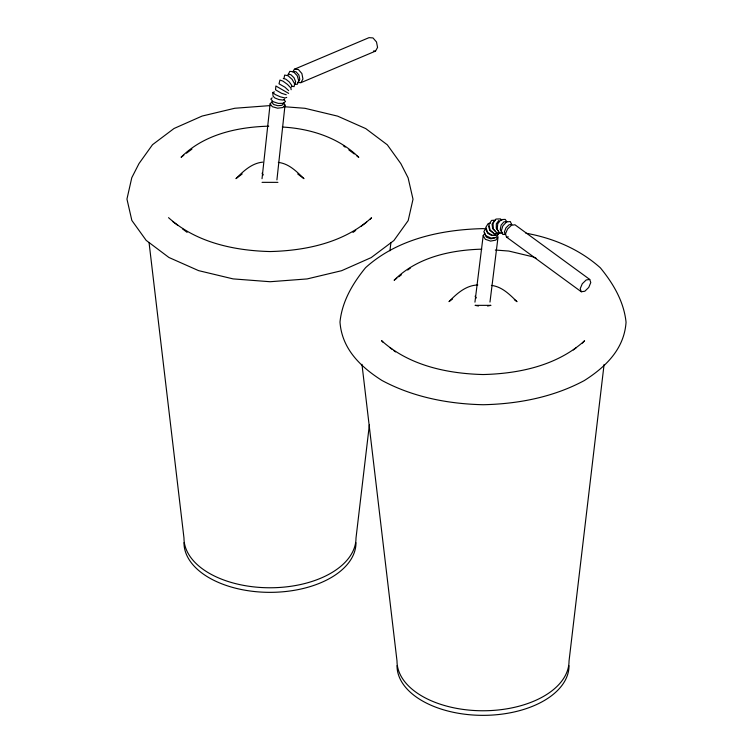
<?xml version="1.0" encoding="UTF-8"?>
<svg xmlns="http://www.w3.org/2000/svg" width="753" height="753" viewBox="0 0 753 753"><rect width="100%" height="100%" fill="white"/><g stroke="black" fill="none" stroke-linecap="round" stroke-linejoin="round"><path stroke-width="1.13" d="M291.552 87.028L291.646 85.202L289.265 81.945L285.801 79.159L283.279 78.491M262.025 178.715L270.12 103.876L272.275 101.42M276.916 179.901L285.02 105.062L283.363 102.963M369.375 424.852L355.99 538.16A86.011 49.651 0 0 1 269.903 587.773A86.011 49.651 0 0 1 183.977 538.066L149.047 242.494M389.941 250.796L390.911 242.626M604.085 364.452L569.023 661.162A86.011 49.651 0 0 1 482.937 710.766A86.011 49.651 0 0 1 397.01 661.068L361.958 364.32M474.945 302.151L483.181 235.689L484.828 233.223M489.977 302.094L498.072 236.8L495.869 240.085L490.598 241.111L485.346 239.294L483.181 235.689M284.088 77.804L284.672 75.065L288.023 75.724L292.164 79.394L294.677 83.912L294.084 86.642L291.853 86.209M294.79 84.157L295.647 81.663L294.028 77.738L290.865 74.679L288.032 74.283M288.192 74.82L289.745 71.375L293.491 71.742L297.237 75.705L298.781 80.929L297.219 84.364L294.414 84.091M298.244 82.181L299.788 79.281L298.847 74.952L295.976 71.733L292.861 71.497M292.861 71.977L294.395 69.229L369.026 37.65L372.97 37.923L376.509 41.97L377.564 47.43L375.521 51.1L300.899 82.679L297.934 82.472M300.899 82.679L302.941 79.009L301.887 73.549L298.348 69.492L294.395 69.229M498.59 233.025L497.394 234.936L492.311 235.425L487.52 232.272L485.817 227.331L488.217 223.5L490.241 223.312M486.09 228.168L483.85 231.66L485.93 235.764L491.097 238.089L496.331 237.27L498.571 233.778M494.316 220.836L492.085 224.14L492.669 228.658L495.728 231.745M498.872 220.45L496.359 223.773L496.265 228.347L498.646 231.491M285.02 105.062L282.864 107.528L277.612 108.197L272.332 106.691L270.12 103.876M370.099 219.321L371.53 217.768C344.065 242.617 306.142 250.655 270.092 251.549C233.995 250.617 196.044 242.504 168.531 217.655M582.427 343.104L584.573 340.77C557.107 365.61 519.184 373.648 483.125 374.542C447.028 373.61 409.086 365.506 381.573 340.657L383.004 342.22M283.693 103.453L281.98 105.307L277.791 105.721L273.574 104.46L271.805 102.267M272.172 97.834L270.798 99.067L273.038 101.627L278.281 103.396L283.448 103.33L285.509 101.476L284.013 99.773M183.798 155.231L181.078 157.273C203.894 134.354 237.43 127.031 268.765 126.165M186.509 153.179L191.94 149.094M242.193 173.943L235.962 178.64C243.426 171.147 251.615 163.25 262.693 162.13M352.997 232.442L355.727 230.38M361.186 226.276L366.655 222.163M396.831 278.224L394.12 280.267C416.936 257.347 450.473 250.024 481.798 249.158M398.648 276.859L401.358 274.817M407.693 270.054L410.404 268.012M452.562 298.95L448.995 301.633C456.807 293.576 465.938 285.321 477.807 284.973M573.315 349.957L576.054 347.895M284.587 99.076L283.062 100.064L279.052 99.612L274.911 97.994L273.066 96.158L272.765 92.478L274.45 91.885M286.724 97.401L285.039 97.994L280.248 96.798L275.165 94.511L272.765 92.478M487.558 306.01L490.956 305.351L475.096 305.351L478.494 306M494.975 238.052L490.768 238.833L486.57 237.27L484.857 234.277M506.505 237.082L581.278 291.759L584.808 291.251L588.742 287.439L590.785 282.554L589.74 279.448L514.967 224.78L511.438 225.279L507.503 229.091L505.461 233.976L506.505 237.082L508.275 236.828M589.74 279.448L586.211 279.956L582.267 283.768L580.224 288.653L581.278 291.759M511.927 224.403L509.066 224.771L505.95 227.848L504.416 231.83L505.357 234.381M495.794 234.983L491.662 235.491L487.652 233.279L486.118 229.627M505.63 234.239L502.825 234.512L501.282 231.086L502.835 225.872L506.581 221.919L510.308 221.551L511.466 224.13M269.856 105.618L234.776 108.263L202.096 116.066L174.037 128.49L152.52 144.689L139.013 163.552L131.784 177.699L126.946 199.074L131.85 220.45L146.176 240.376L168.936 257.488L198.576 270.628L233.091 278.892L270.111 281.726L307.13 278.93L341.608 270.704L371.21 257.592L393.913 240.508L408.173 220.601L413.011 199.225L408.107 177.849L400.878 163.693L387.306 144.811L365.742 128.594L337.645 116.141L304.946 108.3L283.89 106.691M507.098 221.608L503.945 221.824L501.121 225.062L500.265 229.43L501.893 232.376M495.455 220.187L491.587 220.394L488.951 224.45L490.052 229.938L494.241 233.646L499.079 233.392M502.788 233.025L499.681 233.176L497.178 229.326L497.761 223.697L501.093 219.575L505.225 219.377L506.487 221.307M500.143 232.762L496.754 232.875L493.337 228.94L493.017 223.217L495.982 219.057L500.491 218.897L501.856 220.478M262.053 182.348L277.923 182.358M286.262 94.756L281.518 93.268L275.532 89.814L275.88 85.993L288.653 93.391M373.554 50.969L375.521 51.1M282.281 127.031C310.02 128.537 338.728 137.432 358.786 157.368L356.969 156.003M486.4 228.884L482.899 228.62C441.202 229.646 397.33 238.955 365.563 267.682C352.677 283.505 342.06 301.369 339.989 322.068C341.918 348.874 360.461 366.815 381.978 380.481C413.068 397.16 448.12 403.928 483.153 404.728C518.158 403.966 553.182 397.245 584.253 380.594C605.732 366.937 624.218 349.006 626.054 322.228C623.889 301.52 613.309 283.617 600.348 267.814C579.499 249.196 553.229 238.061 525.876 233.195M495.323 250.024L508.84 251.06L533.002 256.848L536.108 258.232M278.337 162.403C289.001 163.627 296.691 171.571 303.967 178.668L297.717 173.971M491.38 285.406C502.044 286.629 509.734 294.574 517.01 301.671L514.327 299.656M343.368 145.771L345.185 147.136M348.808 149.866L354.249 153.951M390.11 347.801L391.936 349.176M393.763 350.55L395.589 351.915M172.512 221.373L177.981 225.486M182.546 228.921L187.111 232.348M493.347 233.11L489.732 230.343L488.593 226.135M475.077 296.183L476.404 297.972M262.044 173.19L263.362 174.969M288.644 90.642L285.001 87.244L279.015 83.781L279.947 80.053L282.912 81.108L287.43 84.374L290.846 87.941L291.166 89.72M355.99 542.744A86.011 49.651 0 0 1 269.903 592.347A86.011 49.651 0 0 1 183.977 542.649M569.023 665.737A86.011 49.651 0 0 1 482.937 715.35A86.011 49.651 0 0 1 397.01 665.652"/></g></svg>
